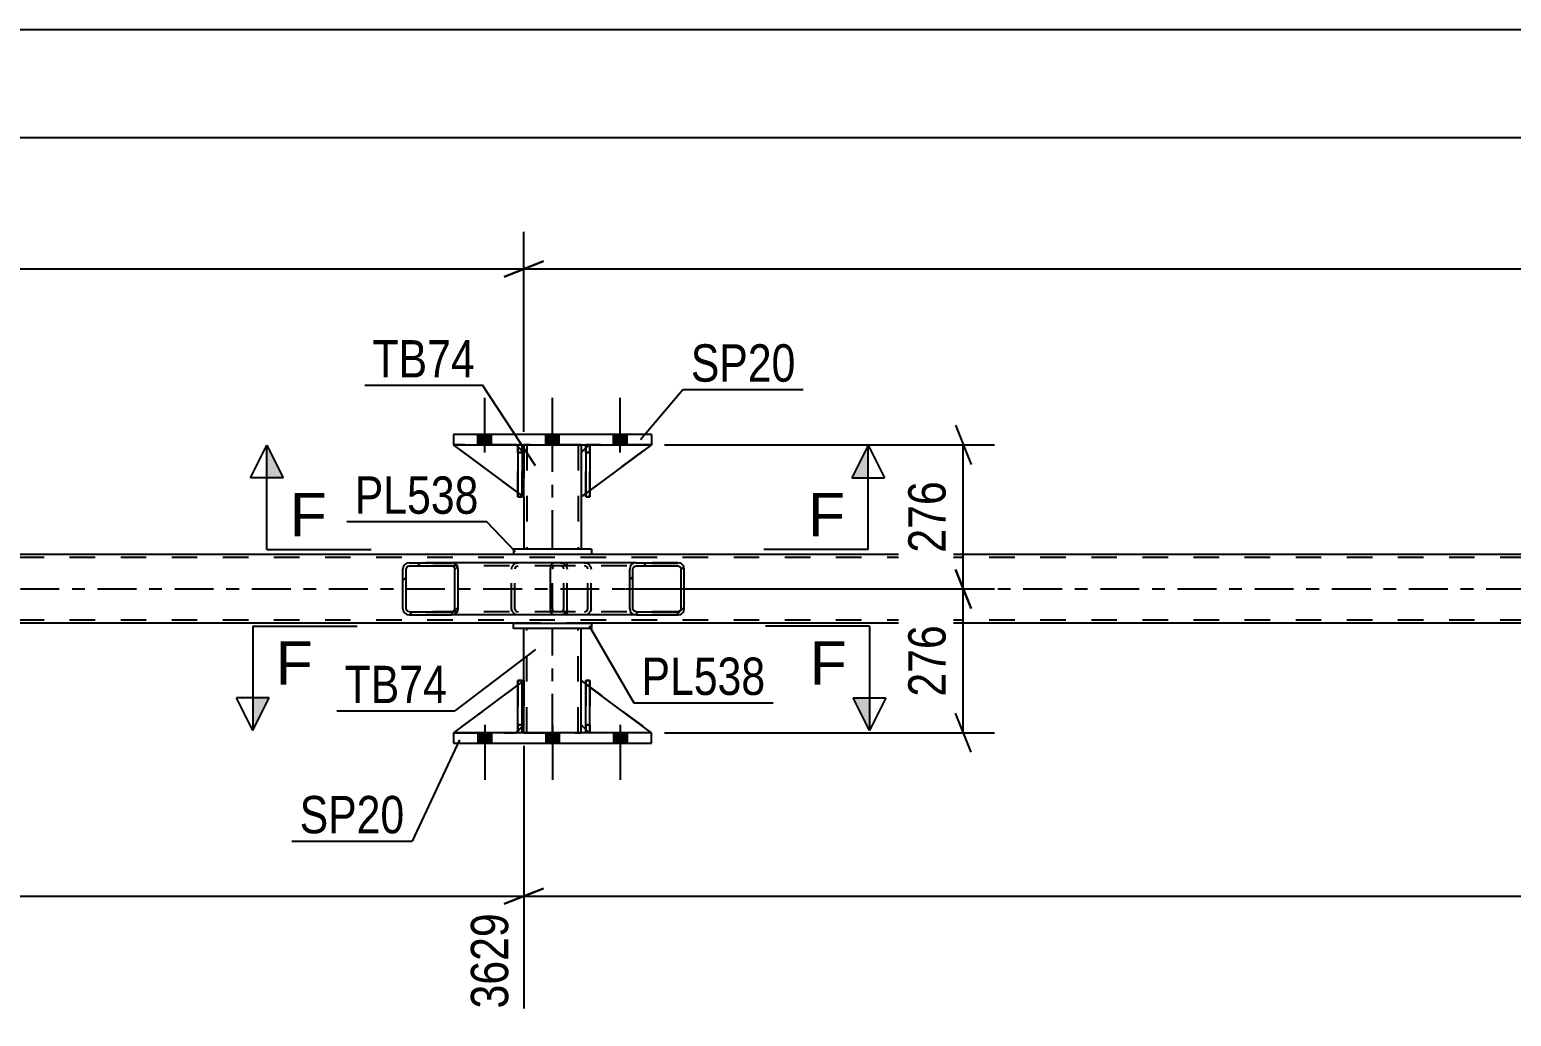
# Model space of a CAD drawing. Header units: millimetres. Extents: x 0 to 841, y 0 to 594.
# Drawn here: x 202.6 to 316.3, y 213.2 to 288.9 of the extents above; entities that cross this region are included whole.
import ezdxf

# ---------------------------------------------------------------- set-up
doc = ezdxf.new("R2010")
doc.units = ezdxf.units.MM
doc.linetypes.add('DXK_LINE_DOT2', pattern=[3.9198, 1.9599, -1.9599])
doc.linetypes.add('DXK_LINE_DOT3', pattern=[5.9187, 2.979, -0.9799, 0.9799, -0.9799])
doc.styles.add('Arial', font='ARIAL.TTF', dxfattribs={"height": 0.2})
doc.styles.add('Arial Narrow', font='ARIALN.TTF', dxfattribs={"height": 0.2})

# ---------------------------------------------------------------- blocks, each defined once
blk = doc.blocks.new('Part-303386140-2794 - 2646')
at = {"color": 2, "linetype": 'Continuous'}
for p, q in [((240.49, 257.03), (240.49, 256.43)), ((244.89, 257.03), (244.89, 256.43)), ((240.49, 253.03), (240.49, 249.03)), ((244.89, 253.03), (244.89, 249.03))]:
    blk.add_line(p, q, dxfattribs=at)
at = {"color": 7, "linetype": 'DXK_LINE_DOT2'}
for p, q in [((244.89, 257.03), (240.49, 257.03)), ((240.73, 257.03), (240.73, 249.03)), ((244.65, 257.03), (244.65, 249.03)), ((240.49, 256.43), (240.49, 253.03)), ((244.89, 256.43), (244.89, 253.03)), ((244.89, 249.03), (240.49, 249.03))]:
    blk.add_line(p, q, dxfattribs=at)
at = {"color": 7, "linetype": 'DXK_LINE_DOT3'}
blk.add_line((242.69, 249.03), (242.69, 257.03), dxfattribs=at)
blk = doc.blocks.new('Part-303386140-2779 - 2646')
at = {"linetype": 'Continuous'}
h = blk.add_hatch(dxfattribs=at)
h.set_pattern_fill('', scale=0.7, style=0, pattern_type=0)
h.set_pattern_definition([(45, (252.763, 247.6885), (-1.57154, 1.57154), [])])
h.paths.add_polyline_path([(252.8, 247.5), (252.76, 247.69), (252.65, 247.84), (252.49, 247.95), (252.3, 247.98), (249.11, 247.98), (248.92, 247.95), (248.76, 247.84), (248.65, 247.69), (248.61, 247.5), (248.61, 244.46), (248.65, 244.28), (248.76, 244.13), (248.92, 244.02), (249.11, 243.98), (252.3, 243.98), (252.49, 244.02), (252.65, 244.13), (252.76, 244.28), (252.8, 244.46)])
h.paths.add_polyline_path([(252.53, 244.37), (252.48, 244.3), (252.39, 244.24), (252.3, 244.22), (249.11, 244.22), (249.02, 244.24), (248.94, 244.3), (248.88, 244.37), (248.86, 244.46), (248.86, 247.5), (248.88, 247.6), (248.94, 247.67), (249.02, 247.73), (249.11, 247.74), (252.3, 247.74), (252.39, 247.73), (252.48, 247.67), (252.53, 247.6), (252.55, 247.5), (252.55, 244.46)])
at = {"color": 2, "linetype": 'Continuous'}
for p, q in [((242.56, 247.69), (242.62, 247.84)), ((242.62, 247.84), (242.71, 247.95)), ((242.71, 247.95), (242.81, 247.98)), ((249.11, 247.98), (242.81, 247.98)), ((249.11, 247.98), (248.92, 247.95)), ((249.11, 247.98), (252.3, 247.98)), ((252.49, 247.95), (252.3, 247.98)), ((242.54, 247.5), (242.56, 247.69)), ((242.54, 244.46), (242.54, 247.5)), ((248.65, 247.69), (248.61, 247.5)), ((248.61, 244.46), (248.61, 247.5)), ((248.86, 247.5), (248.88, 247.6)), ((248.86, 244.46), (248.86, 247.5)), ((248.88, 247.6), (248.94, 247.67)), ((248.94, 247.67), (249.02, 247.73)), ((249.02, 247.73), (249.11, 247.74)), ((249.11, 247.74), (252.3, 247.74)), ((252.3, 247.74), (252.39, 247.73)), ((252.39, 247.73), (252.48, 247.67)), ((252.48, 247.67), (252.53, 247.6)), ((252.53, 247.6), (252.55, 247.5)), ((252.55, 244.46), (252.55, 247.5)), ((252.8, 247.5), (252.76, 247.69)), ((252.8, 244.46), (252.8, 247.5)), ((242.56, 244.28), (242.54, 244.46)), ((248.61, 244.46), (248.65, 244.28)), ((248.88, 244.37), (248.86, 244.46)), ((252.55, 244.46), (252.53, 244.37)), ((252.76, 244.28), (252.8, 244.46)), ((242.62, 244.13), (242.56, 244.28)), ((242.71, 244.02), (242.62, 244.13)), ((242.81, 243.98), (242.71, 244.02)), ((249.11, 243.98), (242.81, 243.98)), ((248.94, 244.3), (248.88, 244.37)), ((248.92, 244.02), (249.11, 243.98)), ((249.02, 244.24), (248.94, 244.3)), ((249.11, 244.22), (249.02, 244.24)), ((249.11, 244.22), (252.3, 244.22)), ((249.11, 243.98), (252.3, 243.98)), ((252.39, 244.24), (252.3, 244.22)), ((252.3, 243.98), (252.49, 244.02)), ((252.48, 244.3), (252.39, 244.24)), ((252.53, 244.37), (252.48, 244.3))]:
    blk.add_line(p, q, dxfattribs=at)
at = {"color": 7, "linetype": 'DXK_LINE_DOT2'}
for p, q in [((243.81, 247.74), (243.81, 247.98)), ((245.15, 247.98), (245.34, 247.95)), ((252.3, 247.98), (249.11, 247.98)), ((242.69, 247.6), (242.68, 247.5)), ((242.68, 244.46), (242.68, 247.5)), ((242.72, 247.67), (242.69, 247.6)), ((242.76, 247.73), (242.72, 247.67)), ((242.81, 247.74), (242.76, 247.73)), ((252.3, 247.74), (242.81, 247.74)), ((245.24, 247.73), (245.15, 247.74)), ((245.33, 247.67), (245.24, 247.73)), ((245.38, 247.6), (245.33, 247.67)), ((245.4, 247.5), (245.38, 247.6)), ((245.4, 244.46), (245.4, 247.5)), ((245.61, 247.69), (245.65, 247.5)), ((245.65, 244.46), (245.65, 247.5)), ((242.68, 244.46), (242.69, 244.37)), ((245.38, 244.37), (245.4, 244.46)), ((245.65, 244.46), (245.61, 244.28)), ((242.69, 244.37), (242.72, 244.3)), ((242.72, 244.3), (242.76, 244.24)), ((242.76, 244.24), (242.81, 244.22)), ((252.3, 244.22), (242.81, 244.22)), ((245.15, 243.98), (242.81, 243.98)), ((243.81, 243.98), (243.81, 244.22)), ((245.15, 244.22), (245.24, 244.24)), ((245.34, 244.02), (245.15, 243.98)), ((245.24, 244.24), (245.33, 244.3)), ((245.33, 244.3), (245.38, 244.37)), ((252.3, 243.98), (249.11, 243.98))]:
    blk.add_line(p, q, dxfattribs=at)
for centre, start, end in [((245.16, 247.49), 23.8494, 68.8059), ((245.16, 244.48), 291.1941, 336.1506)]:
    blk.add_arc(centre, 0.492, start, end, dxfattribs=at)
at = {"color": 2, "linetype": 'Continuous'}
for centre, start, end in [((249.1, 247.49), 111.1941, 156.1506), ((252.31, 247.49), 23.8494, 68.8059), ((249.1, 244.48), 203.8494, 248.8059), ((252.31, 244.48), 291.1941, 336.1506)]:
    blk.add_arc(centre, 0.492, start, end, dxfattribs=at)
blk = doc.blocks.new('Part-303386140-2780 - 2646')
at = {"linetype": 'Continuous'}
h = blk.add_hatch(dxfattribs=at)
h.set_pattern_fill('', scale=0.7, style=0, pattern_type=0)
h.set_pattern_definition([(45, (235.418, 247.6885), (-1.57154, 1.57154), [])])
h.paths.add_polyline_path([(235.46, 247.5), (235.42, 247.69), (235.31, 247.84), (235.14, 247.95), (234.95, 247.98), (231.71, 247.98), (231.52, 247.95), (231.35, 247.84), (231.24, 247.69), (231.2, 247.5), (231.2, 244.46), (231.24, 244.28), (231.35, 244.13), (231.52, 244.02), (231.71, 243.98), (234.95, 243.98), (235.14, 244.02), (235.31, 244.13), (235.42, 244.28), (235.46, 244.46)])
h.paths.add_polyline_path([(235.18, 244.37), (235.13, 244.3), (235.04, 244.24), (234.95, 244.22), (231.71, 244.22), (231.61, 244.24), (231.53, 244.3), (231.48, 244.37), (231.46, 244.46), (231.46, 247.5), (231.48, 247.6), (231.53, 247.67), (231.61, 247.73), (231.71, 247.74), (234.95, 247.74), (235.04, 247.73), (235.13, 247.67), (235.18, 247.6), (235.2, 247.5), (235.2, 244.46)])
at = {"color": 2, "linetype": 'Continuous'}
for p, q in [((231.71, 247.98), (231.52, 247.95)), ((231.71, 247.98), (234.95, 247.98)), ((242.81, 247.98), (234.95, 247.98)), ((235.14, 247.95), (234.95, 247.98)), ((231.24, 247.69), (231.2, 247.5)), ((231.2, 244.46), (231.2, 247.5)), ((231.46, 247.5), (231.48, 247.6)), ((231.46, 244.46), (231.46, 247.5)), ((231.48, 247.6), (231.53, 247.67)), ((231.53, 247.67), (231.61, 247.73)), ((231.61, 247.73), (231.71, 247.74)), ((231.71, 247.74), (234.95, 247.74)), ((234.95, 247.74), (235.04, 247.73)), ((235.04, 247.73), (235.13, 247.67)), ((235.13, 247.67), (235.18, 247.6)), ((235.18, 247.6), (235.2, 247.5)), ((235.2, 244.46), (235.2, 247.5)), ((235.46, 247.5), (235.42, 247.69)), ((235.46, 244.46), (235.46, 247.5)), ((231.2, 244.46), (231.24, 244.28)), ((231.48, 244.37), (231.46, 244.46)), ((235.2, 244.46), (235.18, 244.37)), ((235.42, 244.28), (235.46, 244.46)), ((231.53, 244.3), (231.48, 244.37)), ((231.52, 244.02), (231.71, 243.98)), ((231.61, 244.24), (231.53, 244.3)), ((231.71, 244.22), (231.61, 244.24)), ((231.71, 244.22), (234.95, 244.22)), ((231.71, 243.98), (234.95, 243.98)), ((235.04, 244.24), (234.95, 244.22)), ((234.95, 243.98), (235.14, 244.02)), ((242.81, 243.98), (234.95, 243.98)), ((235.13, 244.3), (235.04, 244.24)), ((235.18, 244.37), (235.13, 244.3))]:
    blk.add_line(p, q, dxfattribs=at)
at = {"color": 7, "linetype": 'DXK_LINE_DOT2'}
for p, q in [((234.95, 247.98), (231.71, 247.98)), ((239.86, 247.95), (240.06, 247.98)), ((243.3, 247.98), (242.81, 247.98)), ((243.3, 247.98), (243.49, 247.95)), ((243.3, 247.74), (231.71, 247.74)), ((239.55, 247.5), (239.59, 247.69)), ((239.55, 244.46), (239.55, 247.5)), ((239.82, 247.6), (239.8, 247.5)), ((239.8, 244.46), (239.8, 247.5)), ((239.88, 247.67), (239.82, 247.6)), ((239.88, 247.67), (239.9, 247.69)), ((239.9, 247.69), (239.96, 247.73)), ((239.96, 247.73), (240.06, 247.74)), ((243.39, 247.73), (243.3, 247.74)), ((243.48, 247.67), (243.39, 247.73)), ((243.53, 247.6), (243.48, 247.67)), ((243.55, 247.5), (243.53, 247.6)), ((243.55, 244.46), (243.55, 247.5)), ((243.77, 247.69), (243.81, 247.5)), ((243.81, 244.46), (243.81, 247.5)), ((239.59, 244.28), (239.55, 244.46)), ((239.8, 244.46), (239.82, 244.37)), ((243.53, 244.37), (243.55, 244.46)), ((243.81, 244.46), (243.77, 244.28)), ((243.3, 244.22), (231.71, 244.22)), ((234.95, 243.98), (231.71, 243.98)), ((239.82, 244.37), (239.88, 244.3)), ((240.06, 243.98), (239.86, 244.02)), ((239.88, 244.3), (239.9, 244.28)), ((239.9, 244.28), (239.96, 244.24)), ((239.96, 244.24), (240.06, 244.22)), ((243.3, 243.98), (242.81, 243.98)), ((243.3, 244.22), (243.39, 244.24)), ((243.49, 244.02), (243.3, 243.98)), ((243.39, 244.24), (243.48, 244.3)), ((243.48, 244.3), (243.53, 244.37))]:
    blk.add_line(p, q, dxfattribs=at)
at = {"color": 2, "linetype": 'Continuous'}
for centre, start, end in [((231.69, 247.48), 110.7584, 155.6801), ((234.97, 247.48), 24.32, 69.2417), ((231.69, 244.49), 204.32, 249.2417), ((234.97, 244.49), 290.7584, 335.6801)]:
    blk.add_arc(centre, 0.496, start, end, dxfattribs=at)
at = {"color": 7, "linetype": 'DXK_LINE_DOT2'}
for centre, start, end in [((240.04, 247.48), 110.7584, 155.6801), ((243.31, 247.48), 24.32, 69.2417), ((240.04, 244.49), 204.32, 249.2417), ((243.31, 244.49), 290.7584, 335.6801)]:
    blk.add_arc(centre, 0.496, start, end, dxfattribs=at)
blk = doc.blocks.new('Part-303386140-2860 - 2646')
at = {"color": 7, "linetype": 'DXK_LINE_DOT2'}
for p, q in [((240.36, 238.85), (240.04, 238.62)), ((240.49, 235.55), (240.49, 238.95)), ((240.49, 235.55), (239.89, 234.95)), ((240.36, 235.42), (240.04, 235.1)), ((235.09, 234.95), (239.89, 234.95))]:
    blk.add_line(p, q, dxfattribs=at)
at = {"color": 2, "linetype": 'Continuous'}
for p, q in [((240.49, 238.95), (240.36, 238.85)), ((240.49, 235.55), (240.49, 238.95)), ((240.04, 238.62), (235.09, 234.95)), ((240.49, 235.55), (240.36, 235.42)), ((240.49, 235.55), (240.49, 235.55)), ((240.04, 235.1), (239.89, 234.95))]:
    blk.add_line(p, q, dxfattribs=at)
blk = doc.blocks.new('Bolt-303386140-2667 - 2646')
at = {"linetype": 'Continuous'}
for points in [[(236.97, 257.03), (238.01, 257.03), (238.01, 257.83), (236.97, 257.83)], [(236.97, 257.03), (238.01, 257.03), (238.01, 257.83), (236.97, 257.83)], [(236.97, 257.03), (238.01, 257.03), (238.01, 257.83), (236.97, 257.83)], [(242.17, 257.03), (243.21, 257.03), (243.21, 257.83), (242.17, 257.83)], [(242.17, 257.03), (243.21, 257.03), (243.21, 257.83), (242.17, 257.83)], [(247.37, 257.03), (248.41, 257.03), (248.41, 257.83), (247.37, 257.83)], [(247.37, 257.03), (248.41, 257.03), (248.41, 257.83), (247.37, 257.83)], [(247.37, 257.03), (248.41, 257.03), (248.41, 257.83), (247.37, 257.83)]]:
    blk.add_hatch(color=1, dxfattribs=at).paths.add_polyline_path(points)
at = {"color": 1, "linetype": 'Continuous'}
for p, q in [((237.49, 256.43), (237.49, 260.63)), ((237.49, 256.43), (237.49, 260.63)), ((237.49, 256.43), (237.49, 260.63)), ((242.69, 256.43), (242.69, 260.63)), ((242.69, 256.43), (242.69, 260.63)), ((247.89, 256.43), (247.89, 260.63)), ((247.89, 256.43), (247.89, 260.63)), ((247.89, 256.43), (247.89, 260.63)), ((236.97, 257.03), (236.97, 257.83)), ((236.97, 257.03), (236.97, 257.83)), ((236.97, 257.03), (236.97, 257.83)), ((238.01, 257.03), (238.01, 257.83)), ((238.01, 257.03), (238.01, 257.83)), ((238.01, 257.03), (238.01, 257.83)), ((242.17, 257.03), (242.17, 257.83)), ((242.17, 257.03), (242.17, 257.83)), ((243.21, 257.03), (243.21, 257.83)), ((243.21, 257.03), (243.21, 257.83)), ((247.37, 257.03), (247.37, 257.83)), ((247.37, 257.03), (247.37, 257.83)), ((247.37, 257.03), (247.37, 257.83)), ((248.41, 257.03), (248.41, 257.83)), ((248.41, 257.03), (248.41, 257.83)), ((248.41, 257.03), (248.41, 257.83))]:
    blk.add_line(p, q, dxfattribs=at)
blk = doc.blocks.new('Bolt-303386140-2668 - 2646')
at = {"linetype": 'Continuous'}
for points in [[(238.01, 234.95), (236.97, 234.95), (236.97, 234.15), (238.01, 234.15)], [(238.01, 234.95), (236.97, 234.95), (236.97, 234.15), (238.01, 234.15)], [(238.01, 234.95), (236.97, 234.95), (236.97, 234.15), (238.01, 234.15)], [(243.21, 234.95), (242.17, 234.95), (242.17, 234.15), (243.21, 234.15)], [(243.21, 234.95), (242.17, 234.95), (242.17, 234.15), (243.21, 234.15)], [(248.41, 234.95), (247.37, 234.95), (247.37, 234.15), (248.41, 234.15)], [(248.41, 234.95), (247.37, 234.95), (247.37, 234.15), (248.41, 234.15)], [(248.41, 234.95), (247.37, 234.95), (247.37, 234.15), (248.41, 234.15)]]:
    blk.add_hatch(color=1, dxfattribs=at).paths.add_polyline_path(points)
at = {"color": 1, "linetype": 'Continuous'}
for p, q in [((237.49, 235.55), (237.49, 231.35)), ((237.49, 235.55), (237.49, 231.35)), ((237.49, 235.55), (237.49, 231.35)), ((242.69, 235.55), (242.69, 231.35)), ((242.69, 235.55), (242.69, 231.35)), ((247.89, 235.55), (247.89, 231.35)), ((247.89, 235.55), (247.89, 231.35)), ((247.89, 235.55), (247.89, 231.35)), ((236.97, 234.95), (236.97, 234.15)), ((236.97, 234.95), (236.97, 234.15)), ((236.97, 234.95), (236.97, 234.15)), ((238.01, 234.95), (238.01, 234.15)), ((238.01, 234.95), (238.01, 234.15)), ((238.01, 234.95), (238.01, 234.15)), ((242.17, 234.95), (242.17, 234.15)), ((242.17, 234.95), (242.17, 234.15)), ((243.21, 234.95), (243.21, 234.15)), ((243.21, 234.95), (243.21, 234.15)), ((247.37, 234.95), (247.37, 234.15)), ((247.37, 234.95), (247.37, 234.15)), ((247.37, 234.95), (247.37, 234.15)), ((248.41, 234.95), (248.41, 234.15)), ((248.41, 234.95), (248.41, 234.15)), ((248.41, 234.95), (248.41, 234.15))]:
    blk.add_line(p, q, dxfattribs=at)
blk = doc.blocks.new('Part-303386140-2718 - 2646')
at = {"color": 2, "linetype": 'Continuous'}
for p, q in [((764.21, 248.62), (95.33, 248.62)), ((239.69, 243.34), (95.33, 243.34)), ((495.09, 243.34), (245.69, 243.34))]:
    blk.add_line(p, q, dxfattribs=at)
at = {"color": 7, "linetype": 'DXK_LINE_DOT2'}
for p, q in [((764.21, 248.38), (95.33, 248.38)), ((764.21, 243.58), (95.33, 243.58)), ((245.69, 243.34), (239.69, 243.34))]:
    blk.add_line(p, q, dxfattribs=at)
at = {"color": 7, "linetype": 'DXK_LINE_DOT3'}
blk.add_line((95.33, 245.98), (764.21, 245.98), dxfattribs=at)
blk = doc.blocks.new('Part-303386140-2848 - 2646')
at = {"color": 7, "linetype": 'DXK_LINE_DOT2'}
for p, q in [((245.49, 257.03), (245.24, 256.78)), ((250.29, 257.03), (245.49, 257.03)), ((245.56, 253.53), (245.24, 253.29))]:
    blk.add_line(p, q, dxfattribs=at)
at = {"color": 2, "linetype": 'Continuous'}
for p, q in [((250.29, 257.03), (245.56, 253.53)), ((245.24, 256.78), (244.89, 256.43)), ((244.89, 256.43), (244.89, 253.03)), ((245.24, 253.29), (244.89, 253.03))]:
    blk.add_line(p, q, dxfattribs=at)
blk = doc.blocks.new('Part-303386140-2862 - 2646')
at = {"color": 7, "linetype": 'DXK_LINE_DOT2'}
for p, q in [((244.89, 235.55), (244.89, 238.95)), ((244.89, 238.95), (250.29, 234.95)), ((245.49, 234.95), (244.89, 235.55)), ((250.29, 234.95), (245.49, 234.95))]:
    blk.add_line(p, q, dxfattribs=at)
blk = doc.blocks.new('Part-303386140-2767 - 2646')
at = {"color": 2, "linetype": 'Continuous'}
for p, q in [((245.69, 249.03), (239.69, 249.03)), ((239.69, 249.03), (239.69, 248.63)), ((245.69, 249.03), (245.69, 248.63)), ((245.69, 248.63), (239.69, 248.63))]:
    blk.add_line(p, q, dxfattribs=at)
blk = doc.blocks.new('Part-303386140-2774 - 2646')
at = {"color": 2, "linetype": 'Continuous'}
for p, q in [((245.56, 257.03), (245.24, 257.03)), ((245.24, 257.03), (245.24, 253.03)), ((245.56, 257.03), (245.56, 257.03)), ((245.56, 257.03), (245.56, 253.03)), ((245.56, 253.03), (245.24, 253.03))]:
    blk.add_line(p, q, dxfattribs=at)
at = {"color": 7, "linetype": 'DXK_LINE_DOT2'}
for p, q in [((245.24, 256.43), (245.24, 257.03)), ((245.56, 256.43), (245.56, 257.03)), ((245.56, 257.03), (245.56, 257.03)), ((245.56, 256.43), (245.24, 256.43)), ((245.24, 256.43), (245.24, 253.03)), ((245.56, 253.03), (245.56, 256.43))]:
    blk.add_line(p, q, dxfattribs=at)
blk = doc.blocks.new('Part-303386140-2796 - 2646')
at = {"color": 7, "linetype": 'DXK_LINE_DOT2'}
for p, q in [((240.04, 256.43), (240.04, 257.03)), ((240.04, 257.03), (240.04, 257.03)), ((240.04, 257.03), (240.04, 253.03)), ((240.36, 257.03), (240.04, 257.03)), ((240.36, 256.43), (240.36, 257.03)), ((240.36, 253.03), (240.36, 257.03)), ((240.04, 253.03), (240.04, 256.43)), ((240.04, 256.43), (240.36, 256.43)), ((240.36, 256.43), (240.36, 253.03)), ((240.04, 253.03), (240.36, 253.03))]:
    blk.add_line(p, q, dxfattribs=at)
blk = doc.blocks.new('Part-303386140-2802 - 2646')
at = {"color": 2, "linetype": 'Continuous'}
for p, q in [((250.29, 234.95), (235.09, 234.95)), ((235.09, 234.95), (235.09, 234.15)), ((250.29, 234.15), (250.29, 234.95)), ((235.09, 234.15), (250.29, 234.15))]:
    blk.add_line(p, q, dxfattribs=at)
blk = doc.blocks.new('Part-303386140-2807 - 2646')
at = {"color": 2, "linetype": 'Continuous'}
for p, q in [((250.29, 257.83), (235.09, 257.83)), ((235.09, 257.83), (235.09, 257.03)), ((235.09, 257.03), (250.29, 257.03)), ((250.29, 257.83), (250.29, 257.03))]:
    blk.add_line(p, q, dxfattribs=at)
blk = doc.blocks.new('Part-303386140-2812 - 2646')
at = {"color": 2, "linetype": 'Continuous'}
for p, q in [((240.49, 238.95), (240.49, 242.95)), ((244.89, 238.95), (244.89, 242.95)), ((240.49, 234.95), (240.49, 235.55)), ((244.89, 234.95), (244.89, 235.55))]:
    blk.add_line(p, q, dxfattribs=at)
at = {"color": 7, "linetype": 'DXK_LINE_DOT2'}
for p, q in [((244.89, 242.95), (240.49, 242.95)), ((240.73, 234.95), (240.73, 242.95)), ((244.65, 234.95), (244.65, 242.95)), ((240.49, 235.55), (240.49, 238.95)), ((244.89, 235.55), (244.89, 238.95)), ((240.49, 234.95), (244.89, 234.95))]:
    blk.add_line(p, q, dxfattribs=at)
at = {"color": 7, "linetype": 'DXK_LINE_DOT3'}
blk.add_line((242.69, 234.95), (242.69, 242.95), dxfattribs=at)
blk = doc.blocks.new('Part-303386140-2817 - 2646')
at = {"color": 2, "linetype": 'Continuous'}
for p, q in [((239.69, 243.35), (245.69, 243.35)), ((239.69, 242.95), (239.69, 243.35)), ((245.69, 243.35), (245.69, 242.95)), ((245.69, 242.95), (239.69, 242.95))]:
    blk.add_line(p, q, dxfattribs=at)
blk = doc.blocks.new('Part-303386140-2819 - 2646')
at = {"color": 7, "linetype": 'DXK_LINE_DOT2'}
for p, q in [((245.56, 238.95), (245.24, 238.95)), ((245.24, 235.55), (245.24, 238.95)), ((245.24, 234.95), (245.24, 238.95)), ((245.56, 238.95), (245.56, 235.55)), ((245.56, 234.95), (245.56, 238.95)), ((245.56, 235.55), (245.24, 235.55)), ((245.24, 234.95), (245.24, 235.55)), ((245.56, 235.55), (245.56, 234.95)), ((245.56, 234.95), (245.24, 234.95)), ((245.56, 234.95), (245.56, 234.95))]:
    blk.add_line(p, q, dxfattribs=at)
blk = doc.blocks.new('Part-303386140-2821 - 2646')
at = {"color": 2, "linetype": 'Continuous'}
for p, q in [((245.24, 234.95), (245.24, 238.95)), ((245.24, 238.95), (245.56, 238.95)), ((245.56, 234.95), (245.56, 238.95)), ((245.24, 234.95), (245.24, 234.95)), ((245.56, 234.95), (245.24, 234.95))]:
    blk.add_line(p, q, dxfattribs=at)
at = {"color": 7, "linetype": 'DXK_LINE_DOT2'}
for p, q in [((245.24, 238.95), (245.24, 235.55)), ((245.56, 235.55), (245.56, 238.95)), ((245.24, 235.55), (245.24, 234.95)), ((245.24, 235.55), (245.56, 235.55)), ((245.56, 234.95), (245.56, 235.55)), ((245.56, 234.95), (245.56, 234.95))]:
    blk.add_line(p, q, dxfattribs=at)
blk = doc.blocks.new('Part-303386140-2849 - 2646')
at = {"color": 7, "linetype": 'DXK_LINE_DOT2'}
for p, q in [((245.49, 257.03), (244.89, 256.43)), ((244.89, 253.03), (250.29, 257.03)), ((250.29, 257.03), (245.49, 257.03)), ((244.89, 256.43), (244.89, 253.03))]:
    blk.add_line(p, q, dxfattribs=at)
blk = doc.blocks.new('Part-303386140-2850 - 2646')
at = {"color": 2, "linetype": 'Continuous'}
for p, q in [((240.04, 253.36), (235.09, 257.03)), ((240.04, 256.87), (239.89, 257.03)), ((240.49, 256.43), (240.36, 256.55)), ((240.49, 256.43), (240.49, 256.43)), ((240.49, 253.03), (240.49, 256.43)), ((240.36, 253.12), (240.49, 253.03)), ((240.49, 253.03), (240.49, 253.03))]:
    blk.add_line(p, q, dxfattribs=at)
at = {"color": 7, "linetype": 'DXK_LINE_DOT2'}
for p, q in [((239.89, 257.03), (235.09, 257.03)), ((239.89, 257.03), (240.49, 256.43)), ((240.36, 256.55), (240.04, 256.87)), ((240.49, 256.43), (240.49, 253.03)), ((240.36, 253.12), (240.04, 253.36))]:
    blk.add_line(p, q, dxfattribs=at)
blk = doc.blocks.new('Part-303386140-2851 - 2646')
at = {"color": 7, "linetype": 'DXK_LINE_DOT2'}
for p, q in [((240.49, 253.03), (235.09, 257.03)), ((235.09, 257.03), (239.89, 257.03)), ((239.89, 257.03), (240.49, 256.43)), ((240.49, 256.43), (239.89, 257.03)), ((240.49, 256.43), (240.49, 253.03)), ((240.49, 256.43), (240.49, 256.43)), ((240.49, 256.43), (240.49, 253.03))]:
    blk.add_line(p, q, dxfattribs=at)
blk = doc.blocks.new('Part-303386140-2852 - 2646')
at = {"color": 2, "linetype": 'Continuous'}
for p, q in [((240.36, 257.03), (240.04, 257.03)), ((240.04, 257.03), (240.04, 253.03)), ((240.36, 257.03), (240.36, 257.03)), ((240.36, 257.03), (240.36, 253.03)), ((240.36, 253.03), (240.04, 253.03))]:
    blk.add_line(p, q, dxfattribs=at)
at = {"color": 7, "linetype": 'DXK_LINE_DOT2'}
for p, q in [((240.04, 256.43), (240.04, 257.03)), ((240.36, 256.43), (240.36, 257.03)), ((240.36, 257.03), (240.36, 257.03)), ((240.36, 256.43), (240.04, 256.43)), ((240.04, 256.43), (240.04, 253.03)), ((240.36, 253.03), (240.36, 256.43))]:
    blk.add_line(p, q, dxfattribs=at)
blk = doc.blocks.new('Part-303386140-2856 - 2646')
at = {"color": 7, "linetype": 'DXK_LINE_DOT2'}
for p, q in [((240.36, 238.95), (240.04, 238.95)), ((240.04, 235.55), (240.04, 238.95)), ((240.04, 234.95), (240.04, 238.95)), ((240.36, 238.95), (240.36, 235.55)), ((240.36, 234.95), (240.36, 238.95)), ((240.36, 235.55), (240.04, 235.55)), ((240.04, 234.95), (240.04, 235.55)), ((240.36, 235.55), (240.36, 234.95)), ((240.36, 234.95), (240.04, 234.95)), ((240.36, 234.95), (240.36, 234.95))]:
    blk.add_line(p, q, dxfattribs=at)
blk = doc.blocks.new('Part-303386140-2858 - 2646')
at = {"color": 2, "linetype": 'Continuous'}
for p, q in [((240.04, 234.95), (240.04, 238.95)), ((240.04, 238.95), (240.36, 238.95)), ((240.36, 234.95), (240.36, 238.95)), ((240.04, 234.95), (240.04, 234.95)), ((240.36, 234.95), (240.04, 234.95))]:
    blk.add_line(p, q, dxfattribs=at)
at = {"color": 7, "linetype": 'DXK_LINE_DOT2'}
for p, q in [((240.04, 238.95), (240.04, 235.55)), ((240.36, 235.55), (240.36, 238.95)), ((240.04, 235.55), (240.04, 234.95)), ((240.04, 235.55), (240.36, 235.55)), ((240.36, 234.95), (240.36, 235.55)), ((240.36, 234.95), (240.36, 234.95))]:
    blk.add_line(p, q, dxfattribs=at)
blk = doc.blocks.new('Part-303386140-2859 - 2646')
at = {"color": 7, "linetype": 'DXK_LINE_DOT2'}
for p, q in [((240.49, 238.95), (235.09, 234.95)), ((240.49, 235.55), (240.49, 238.95)), ((240.49, 238.95), (240.49, 235.55)), ((239.89, 234.95), (240.49, 235.55)), ((240.49, 235.55), (239.89, 234.95)), ((240.49, 235.55), (240.49, 235.55)), ((235.09, 234.95), (239.89, 234.95))]:
    blk.add_line(p, q, dxfattribs=at)
blk = doc.blocks.new('Part-303386140-2861 - 2646')
at = {"color": 7, "linetype": 'DXK_LINE_DOT2'}
for p, q in [((245.24, 256.43), (245.24, 257.03)), ((245.24, 257.03), (245.24, 257.03)), ((245.24, 257.03), (245.24, 253.03)), ((245.56, 257.03), (245.24, 257.03)), ((245.56, 256.43), (245.56, 257.03)), ((245.56, 253.03), (245.56, 257.03)), ((245.24, 253.03), (245.24, 256.43)), ((245.24, 256.43), (245.56, 256.43)), ((245.56, 256.43), (245.56, 253.03)), ((245.24, 253.03), (245.56, 253.03))]:
    blk.add_line(p, q, dxfattribs=at)
blk = doc.blocks.new('Part-303386140-2863 - 2646')
at = {"color": 2, "linetype": 'Continuous'}
for p, q in [((244.89, 235.55), (244.89, 238.95)), ((245.24, 238.69), (244.89, 238.95)), ((250.29, 234.95), (245.56, 238.45)), ((245.24, 235.19), (244.89, 235.55))]:
    blk.add_line(p, q, dxfattribs=at)
at = {"color": 7, "linetype": 'DXK_LINE_DOT2'}
for p, q in [((245.56, 238.45), (245.24, 238.69)), ((245.49, 234.95), (245.24, 235.19)), ((250.29, 234.95), (245.49, 234.95)), ((250.29, 234.95), (250.29, 234.95)), ((250.29, 234.95), (250.29, 234.95))]:
    blk.add_line(p, q, dxfattribs=at)
blk = doc.blocks.new('StraightDimension-303386140-2887 - 2646')
at = {"color": 7, "linetype": 'Continuous'}
for p, q in [((240.49, 258.03), (240.49, 273.37)), ((238.99, 269.92), (241.99, 271.12)), ((95.33, 270.52), (240.49, 270.52))]:
    blk.add_line(p, q, dxfattribs=at)
blk = doc.blocks.new('StraightDimension-303386140-2891 - 2646')
at = {"color": 7, "linetype": 'Continuous'}
for p, q in [((240.49, 258.03), (240.49, 273.37)), ((241.99, 271.12), (238.99, 269.92)), ((240.49, 270.52), (495.89, 270.52))]:
    blk.add_line(p, q, dxfattribs=at)
blk = doc.blocks.new('StraightDimension-303386140-2906 - 2646')
at = {"color": 7, "linetype": 'Continuous'}
blk.add_line((94.69, 288.86), (775.07, 288.86), dxfattribs=at)
blk = doc.blocks.new('StraightDimension-303386140-2963 - 2646')
at = {"color": 7, "linetype": 'Continuous'}
blk.add_line((95.33, 280.58), (774.43, 280.58), dxfattribs=at)
blk = doc.blocks.new('StraightDimension-303386140-23378 - 2646')
at = {"color": 7, "linetype": 'Continuous'}
for p, q in [((273.6, 258.53), (274.8, 255.53)), ((251.29, 257.03), (276.6, 257.03)), ((274.2, 245.98), (274.2, 257.03)), ((274.8, 244.48), (273.6, 247.48)), ((248.3, 245.98), (276.6, 245.98))]:
    blk.add_line(p, q, dxfattribs=at)
at = {"color": 0}
blk.add_wipeout([(273.45, 254.85), (269.25, 254.85), (269.25, 248.16), (273.45, 248.16)], dxfattribs=at)
at = {"color": 3, "style": 'Arial Narrow'}
blk.add_text('276', height=2.863, rotation=90.0002, dxfattribs=at).set_placement((272.85, 248.76))
blk = doc.blocks.new('StraightDimension-303386140-23379 - 2646')
at = {"color": 7, "linetype": 'Continuous'}
for p, q in [((273.6, 247.48), (274.8, 244.48)), ((248.3, 245.98), (276.6, 245.98)), ((274.2, 234.95), (274.2, 245.98)), ((274.8, 233.45), (273.6, 236.45)), ((251.29, 234.95), (276.6, 234.95))]:
    blk.add_line(p, q, dxfattribs=at)
at = {"color": 0}
blk.add_wipeout([(273.45, 243.81), (269.25, 243.81), (269.25, 237.12), (273.45, 237.12)], dxfattribs=at)
at = {"color": 3, "style": 'Arial Narrow'}
blk.add_text('276', height=2.863, rotation=90.0002, dxfattribs=at).set_placement((272.85, 237.72))
blk = doc.blocks.new('StraightDimension-303386140-24041 - 2646')
at = {"color": 7, "linetype": 'Continuous'}
for p, q in [((240.49, 233.95), (240.49, 213.81)), ((241.99, 223.02), (238.99, 221.82)), ((240.49, 222.42), (495.89, 222.42))]:
    blk.add_line(p, q, dxfattribs=at)
blk = doc.blocks.new('StraightDimension-303386140-24042 - 2646')
at = {"color": 7, "linetype": 'Continuous'}
for p, q in [((240.49, 233.95), (240.49, 213.81)), ((238.99, 221.82), (241.99, 223.02)), ((95.33, 222.42), (240.49, 222.42))]:
    blk.add_line(p, q, dxfattribs=at)
at = {"color": 0, "linetype": 'Continuous'}
blk.add_wipeout([(239.89, 221.72), (235.69, 221.72), (235.69, 213.21), (239.89, 213.21)], dxfattribs=at)
at = {"color": 3, "linetype": 'Continuous', "style": 'Arial Narrow'}
blk.add_text('3629', height=2.863, rotation=90.0002, dxfattribs=at).set_placement((239.29, 213.81))
blk = doc.blocks.new('Mark-303386140-2790 - 2646')
at = {"color": 30, "linetype": 'Continuous'}
for p in [(228.28, 261.59), (241.38, 255.42)]:
    blk.add_line(p, (237.33, 261.59), dxfattribs=at)
at = {"color": 0}
blk.add_wipeout([(236.73, 262.19), (236.73, 265.19), (228.88, 265.19), (228.88, 262.19)], dxfattribs=at)
blk.add_wipeout([(236.73, 262.19), (236.73, 265.19), (228.88, 265.19), (228.88, 262.19)], dxfattribs=at)
at = {"color": 3, "style": 'Arial Narrow'}
blk.add_text('TB74', height=2.863, dxfattribs=at).set_placement((228.88, 262.19))
blk = doc.blocks.new('Mark-303386140-2763 - 2646')
at = {"color": 30, "linetype": 'Continuous'}
for p in [(226.92, 251.14), (239.86, 248.83)]:
    blk.add_line(p, (237.62, 251.14), dxfattribs=at)
at = {"color": 0}
blk.add_wipeout([(237.02, 251.74), (237.02, 254.74), (227.52, 254.74), (227.52, 251.74)], dxfattribs=at)
blk.add_wipeout([(237.02, 251.74), (237.02, 254.74), (227.52, 254.74), (227.52, 251.74)], dxfattribs=at)
at = {"color": 3, "style": 'Arial Narrow'}
blk.add_text('PL538', height=2.863, dxfattribs=at).set_placement((227.52, 251.74))
blk = doc.blocks.new('Mark-303386140-2798 - 2646')
at = {"color": 30, "linetype": 'Continuous'}
for p in [(235.55, 234.4), (222.69, 226.64)]:
    blk.add_line(p, (231.92, 226.64), dxfattribs=at)
at = {"color": 0}
blk.add_wipeout([(231.32, 227.24), (231.32, 230.24), (223.29, 230.24), (223.29, 227.24)], dxfattribs=at)
blk.add_wipeout([(231.32, 227.24), (231.32, 230.24), (223.29, 230.24), (223.29, 227.24)], dxfattribs=at)
at = {"color": 3, "style": 'Arial Narrow'}
blk.add_text('SP20', height=2.863, dxfattribs=at).set_placement((223.29, 227.24))
blk = doc.blocks.new('Mark-303386140-2803 - 2646')
at = {"color": 30, "linetype": 'Continuous'}
for p, q in [((249.43, 257.43), (252.7, 261.27)), ((252.7, 261.27), (261.93, 261.27))]:
    blk.add_line(p, q, dxfattribs=at)
at = {"color": 0}
blk.add_wipeout([(261.33, 261.87), (261.33, 264.87), (253.3, 264.87), (253.3, 261.87)], dxfattribs=at)
blk.add_wipeout([(261.33, 261.87), (261.33, 264.87), (253.3, 264.87), (253.3, 261.87)], dxfattribs=at)
at = {"color": 3, "style": 'Arial Narrow'}
blk.add_text('SP20', height=2.863, dxfattribs=at).set_placement((253.3, 261.87))
blk = doc.blocks.new('Mark-303386140-2808 - 2646')
at = {"color": 30, "linetype": 'Continuous'}
for p in [(241.38, 241.34), (226.14, 236.62)]:
    blk.add_line(p, (235.19, 236.62), dxfattribs=at)
at = {"color": 0}
blk.add_wipeout([(234.59, 237.22), (234.59, 240.22), (226.74, 240.22), (226.74, 237.22)], dxfattribs=at)
blk.add_wipeout([(234.59, 237.22), (234.59, 240.22), (226.74, 240.22), (226.74, 237.22)], dxfattribs=at)
at = {"color": 3, "style": 'Arial Narrow'}
blk.add_text('TB74', height=2.863, dxfattribs=at).set_placement((226.74, 237.22))
blk = doc.blocks.new('Mark-303386140-2813 - 2646')
at = {"color": 30, "linetype": 'Continuous'}
for p, q in [((245.49, 243.14), (248.92, 237.25)), ((248.92, 237.25), (259.62, 237.25))]:
    blk.add_line(p, q, dxfattribs=at)
at = {"color": 0}
blk.add_wipeout([(259.02, 237.85), (259.02, 240.85), (249.52, 240.85), (249.52, 237.85)], dxfattribs=at)
blk.add_wipeout([(259.02, 237.85), (259.02, 240.85), (249.52, 240.85), (249.52, 237.85)], dxfattribs=at)
at = {"color": 3, "style": 'Arial Narrow'}
blk.add_text('PL538', height=2.863, dxfattribs=at).set_placement((249.52, 237.85))
blk = doc.blocks.new('SectionMark-303386140-3068 - 2646')
at = {"linetype": 'Continuous'}
for points in [[(222.02, 254.5), (220.77, 254.5), (220.77, 257)], [(266.9, 254.5), (265.65, 254.5), (266.9, 257)]]:
    blk.add_hatch(color=6, dxfattribs=at).paths.add_polyline_path(points)
at = {"color": 6, "linetype": 'Continuous'}
for p, q in [((219.52, 254.5), (220.77, 257)), ((220.77, 249), (220.77, 257)), ((220.77, 257), (222.02, 254.5)), ((266.9, 257), (265.65, 254.5)), ((266.9, 249), (266.9, 257)), ((266.9, 257), (268.15, 254.5)), ((222.02, 254.5), (219.52, 254.5)), ((265.65, 254.5), (268.15, 254.5)), ((220.77, 249), (228.77, 249)), ((266.9, 249), (258.9, 249))]:
    blk.add_line(p, q, dxfattribs=at)
at = {"color": 0, "linetype": 'Continuous'}
for points in [[(225.37, 250), (225.37, 253.5), (222.52, 253.5), (222.52, 250)], [(265.15, 250), (265.15, 253.5), (262.3, 253.5), (262.3, 250)]]:
    blk.add_wipeout(points, dxfattribs=at)
at = {"color": 3, "linetype": 'Continuous', "style": 'Arial'}
for p in [(222.52, 250), (262.3, 250)]:
    blk.add_text('F', height=3.34, dxfattribs=at).set_placement(p)
blk = doc.blocks.new('SectionMark-303386140-3072 - 2646')
at = {"linetype": 'Continuous'}
for points in [[(219.69, 237.63), (220.94, 237.63), (219.69, 235.13)], [(265.77, 237.63), (267.02, 237.63), (267.02, 235.13)]]:
    blk.add_hatch(color=6, dxfattribs=at).paths.add_polyline_path(points)
at = {"color": 6, "linetype": 'Continuous'}
for p, q in [((219.69, 243.13), (227.69, 243.13)), ((219.69, 243.13), (219.69, 235.13)), ((267.02, 243.13), (259.02, 243.13)), ((267.02, 243.13), (267.02, 235.13)), ((219.69, 235.13), (218.44, 237.63)), ((220.94, 237.63), (218.44, 237.63)), ((219.69, 235.13), (220.94, 237.63)), ((265.77, 237.63), (268.27, 237.63)), ((267.02, 235.13), (265.77, 237.63)), ((268.27, 237.63), (267.02, 235.13))]:
    blk.add_line(p, q, dxfattribs=at)
at = {"color": 0, "linetype": 'Continuous'}
for points in [[(224.29, 238.63), (224.29, 242.13), (221.44, 242.13), (221.44, 238.63)], [(265.27, 238.63), (265.27, 242.13), (262.42, 242.13), (262.42, 238.63)]]:
    blk.add_wipeout(points, dxfattribs=at)
at = {"color": 3, "linetype": 'Continuous', "style": 'Arial'}
for p in [(221.44, 238.63), (262.42, 238.63)]:
    blk.add_text('F', height=3.34, dxfattribs=at).set_placement(p)

msp = doc.modelspace()

# ---------------------------------------------------------------- block references
for name in ['Bolt-303386140-2667 - 2646', 'Part-303386140-2807 - 2646', 'Part-303386140-2850 - 2646', 'Part-303386140-2851 - 2646', 'Part-303386140-2796 - 2646', 'Part-303386140-2852 - 2646', 'Part-303386140-2794 - 2646', 'Part-303386140-2848 - 2646', 'Part-303386140-2849 - 2646', 'Part-303386140-2774 - 2646', 'Part-303386140-2861 - 2646', 'Part-303386140-2767 - 2646', 'Part-303386140-2718 - 2646', 'Part-303386140-2780 - 2646', 'Part-303386140-2779 - 2646', 'Part-303386140-2817 - 2646', 'Part-303386140-2812 - 2646', 'Part-303386140-2860 - 2646', 'Part-303386140-2859 - 2646', 'Part-303386140-2856 - 2646', 'Part-303386140-2858 - 2646', 'Part-303386140-2862 - 2646', 'Part-303386140-2863 - 2646', 'Part-303386140-2819 - 2646', 'Part-303386140-2821 - 2646', 'Bolt-303386140-2668 - 2646', 'Part-303386140-2802 - 2646']:
    msp.add_blockref(name, (0, 0))

# ---------------------------------------------------------------- next in the draw order: block references
msp.add_blockref('StraightDimension-303386140-2887 - 2646', (0, 0))

# ---------------------------------------------------------------- next in the draw order: block references
msp.add_blockref('StraightDimension-303386140-2891 - 2646', (0, 0))

# ---------------------------------------------------------------- next in the draw order: block references
msp.add_blockref('StraightDimension-303386140-2906 - 2646', (0, 0))

# ---------------------------------------------------------------- next in the draw order: block references
msp.add_blockref('StraightDimension-303386140-2963 - 2646', (0, 0))

# ---------------------------------------------------------------- next in the draw order: block references
for name in ['Mark-303386140-2790 - 2646', 'StraightDimension-303386140-23378 - 2646', 'Mark-303386140-2763 - 2646']:
    msp.add_blockref(name, (0, 0))

# ---------------------------------------------------------------- next in the draw order: block references
for name in ['Mark-303386140-2803 - 2646', 'StraightDimension-303386140-23379 - 2646']:
    msp.add_blockref(name, (0, 0))

# ---------------------------------------------------------------- next in the draw order: block references
for name in ['SectionMark-303386140-3068 - 2646', 'Mark-303386140-2813 - 2646', 'StraightDimension-303386140-24041 - 2646']:
    msp.add_blockref(name, (0, 0))

# ---------------------------------------------------------------- next in the draw order: block references
msp.add_blockref('StraightDimension-303386140-24042 - 2646', (0, 0))

# ---------------------------------------------------------------- next in the draw order: block references
for name in ['Mark-303386140-2808 - 2646', 'Mark-303386140-2798 - 2646']:
    msp.add_blockref(name, (0, 0))

# ---------------------------------------------------------------- next in the draw order: block references
msp.add_blockref('SectionMark-303386140-3072 - 2646', (0, 0))

doc.saveas('drawing.dxf')
